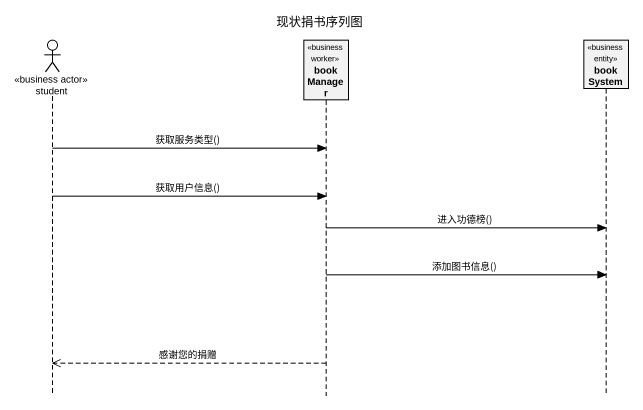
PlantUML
@startuml
title 现状捐书序列图
hide footbox
actor student <<business actor>>
participant bookManager <<business worker>>
participant bookSystem <<business entity>>

student -> bookManager : 获取服务类型()
student -> bookManager : 获取用户信息()
bookManager -> bookSystem : 进入功德榜()
bookManager -> bookSystem : 添加图书信息()
bookManager -->> student : 感谢您的捐赠
@enduml
